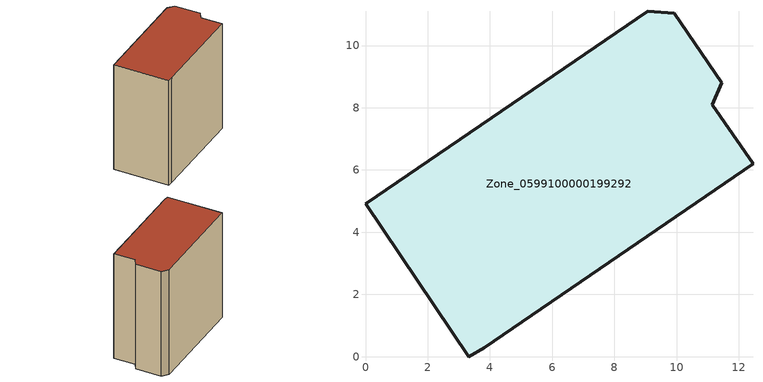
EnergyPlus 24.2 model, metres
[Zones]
Zone_0599100000199292
 floor ground (C_G): 0,4.91 9.07,11.1 9.92,11.03 11.45,8.8 11.14,8.1 12.45,6.2 3.81,0.28 3.31,0 z0
 wall outside (C_F): 3.31,0 3.81,0.28 12.45,6.2 11.14,8.1 11.45,8.8 9.92,11.03 9.07,11.1 0,4.91 3.31,0 z0:12
 roof outside (C_R): 9.07,11.1 0,4.91 3.31,0 3.81,0.28 12.45,6.2 11.14,8.1 11.45,8.8 9.92,11.03 z12
[BUILDING]
Pand.0599100000199292: North Axis=0; Terrain=City; Loads Convergence Tolerance Value=0.04; Temperature Convergence Tolerance Value=0.4; Solar Distribution=FullExterior; Maximum Number of Warmup Days=25; Minimum Number of Warmup Days=1
[Site:Location]
Rotterdam.The.Hague.AP_ZH_NLD Design_Conditions: Latitude=51.96; Longitude=4.45; Time Zone=1; Elevation=-4.5
[SITE:GROUNDTEMPERATURE:BUILDINGSURFACE]
18, 18, 18, 18, 18, 18, 18, 18, 18, 18, 18, 18
[MATERIAL] Thermal Absorptance=0.9; Solar Absorptance=0.7; Visible Absorptance=0.7
Name | Roughness | Thickness | Conductivity | Density | Specific Heat
G.TI.1946 | MediumSmooth | 0.15 | 1 | 540 | 1210
F.TI.1946 | Rough | 0.3 | 0.857143 | 1920 | 840
R.TI.1946 | MediumRough | 0.2 | 0.1 | 1500 | 1000
[CONSTRUCTION]
C_G: G.TI.1946
C_F: F.TI.1946
C_R: R.TI.1946
[ZONE]
Zone_0599100000199292: Type=1; Multiplier=1; Ceiling Height=Autocalculate; Volume=Autocalculate; Floor Area=autocalculate; Part of Total Floor Area=Yes
[ZONEINFILTRATION:DESIGNFLOWRATE]
Infil_Zone_0599100000199292: Zone or ZoneList or Space or SpaceList=Zone_0599100000199292; Schedule=AlwaysOn; Design Flow Rate Calculation Method=Flow/Area; Flow Rate per Floor Area=0.003; Constant Term Coefficient=1; Temperature Term Coefficient=0; Velocity Term Coefficient=0; Velocity Squared Term Coefficient=0
[HVACTEMPLATE:ZONE:IDEALLOADSAIRSYSTEM]
Zone_0599100000199292: Maximum Heating Supply Air Temperature=50; Minimum Cooling Supply Air Temperature=13; Maximum Heating Supply Air Humidity Ratio=0.0156; Minimum Cooling Supply Air Humidity Ratio=0.0077; Heating Limit=NoLimit; Cooling Limit=NoLimit; Dehumidification Control Type=ConstantSensibleHeatRatio; Cooling Sensible Heat Ratio=0.7; Dehumidification Setpoint=60; Humidification Control Type=None; Humidification Setpoint=30; Outdoor Air Method=None; Outdoor Air Flow Rate per Person=0.00944; Outdoor Air Flow Rate per Zone Floor Area=0; Outdoor Air Flow Rate per Zone=0; Demand Controlled Ventilation Type=None; Outdoor Air Economizer Type=NoEconomizer; Heat Recovery Type=None; Sensible Heat Recovery Effectiveness=0.7; Latent Heat Recovery Effectiveness=0.65
[ZONECONTROL:THERMOSTAT]
ThermostatControl_Zone_0599100000199292: Zone or ZoneList=Zone_0599100000199292; Control Type Schedule=DualSetpointControlType; Control 1=Thermostat_Zone_0599100000199292; Temperature Difference Between Cutout And Setpoint=0
[THERMOSTATSETPOINT:DUALSETPOINT]
Thermostat_Zone_0599100000199292: Heating Setpoint Temperature Schedule=HeatingSetpoint_Zone_0599100000199292; Cooling Setpoint Temperature Schedule=CoolingSetpoint_Zone_0599100000199292
[SCHEDULE:COMPACT]
HeatingSetpoint_Zone_0599100000199292: Through: 12/31, For: AllDays, Until: 24:00, 21
CoolingSetpoint_Zone_0599100000199292: Through: 12/31, For: AllDays, Until: 24:00, 24
DualSetpointControlType: Through: 12/31, For: AllDays, Until: 24:00, 4
AlwaysOn: Through: 12/31, For: AllDays, Until: 24:00, 1
